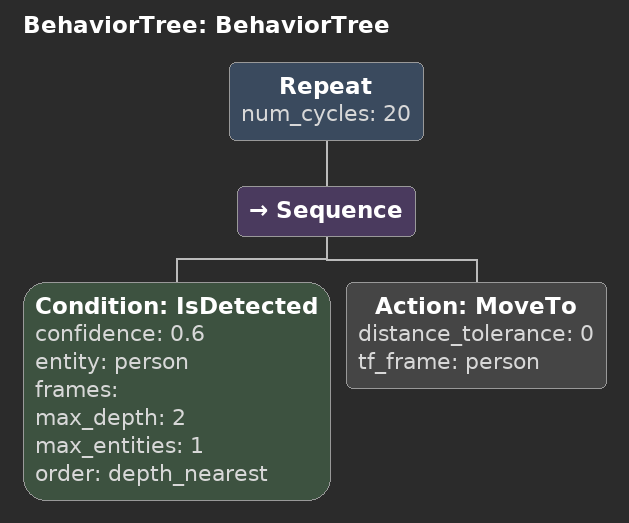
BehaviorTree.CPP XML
<?xml version="1.0"?>
<root main_tree_to_execute="BehaviorTree">
    <BehaviorTree ID="BehaviorTree">
        <Repeat num_cycles="20">
            <Sequence>
                <Condition ID="IsDetected" confidence="0.6" entity="person" frames="" max_depth="2" max_entities="1" order="depth_nearest"/>
                <Action ID="MoveTo" distance_tolerance="0" tf_frame="person"/>
            </Sequence>
        </Repeat>
    </BehaviorTree>
</root>
